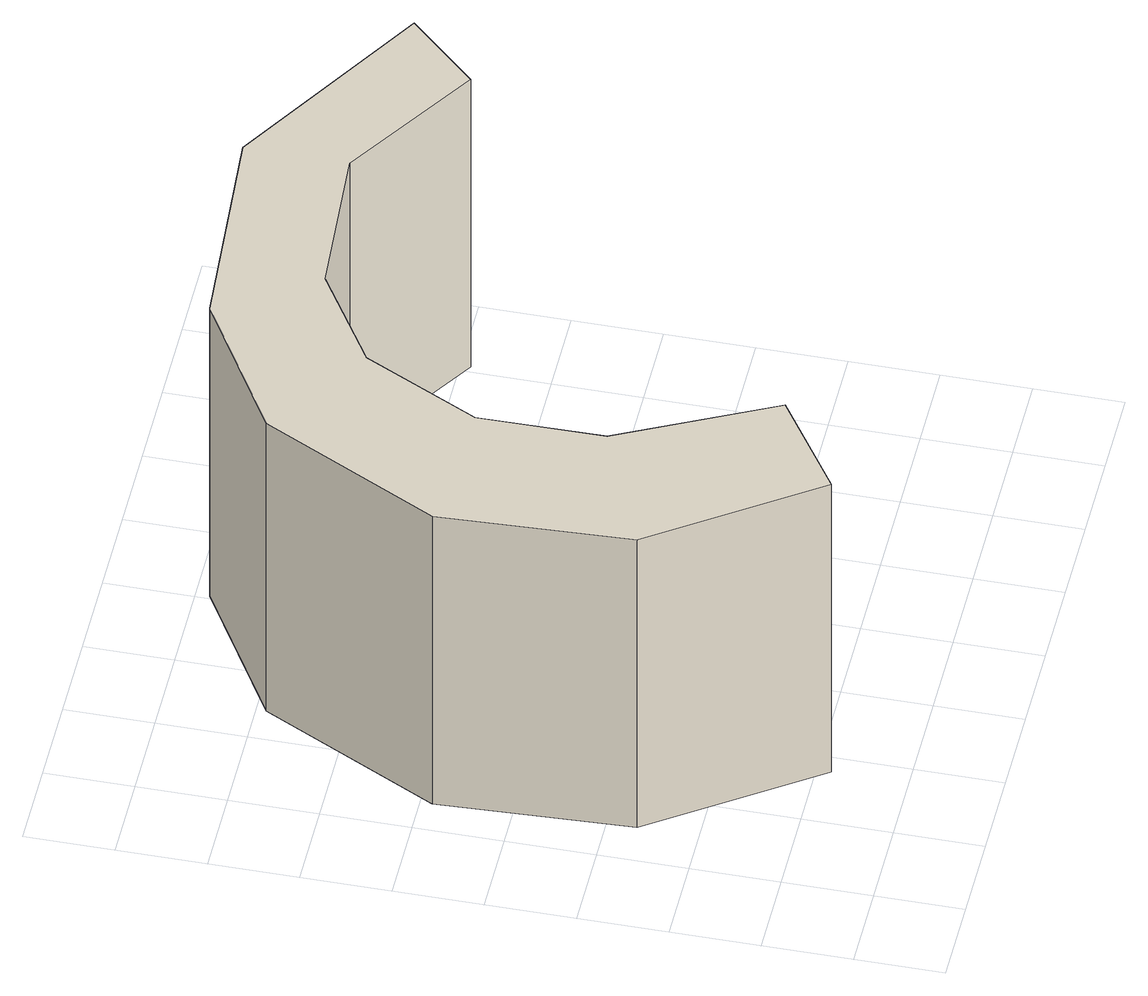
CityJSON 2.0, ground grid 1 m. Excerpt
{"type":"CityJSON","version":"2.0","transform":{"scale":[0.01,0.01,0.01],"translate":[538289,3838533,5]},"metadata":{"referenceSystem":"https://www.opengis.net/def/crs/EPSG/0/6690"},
"CityObjects":{
"building1":{"type":"Building","attributes":{"class":"3003","measuredHeight":4.2,"BuildingDetailAttribute.specifiedBuildingCoverageRate":0.6,"BuildingDetailAttribute.surveyYear":2017,"BuildingIDAttribute.prefecture":"27","BuildingIDAttribute.city":"27113"},"geometry":[{"type":"Solid","lod":"1","boundaries":[[[[0,1,2,3,4,5,6,7,8,9,10,11,12,13]],[[12,14,15,13]],[[11,16,14,12]],[[10,17,16,11]],[[9,18,17,10]],[[8,19,18,9]],[[7,20,19,8]],[[6,21,20,7]],[[5,22,21,6]],[[4,23,22,5]],[[3,24,23,4]],[[2,25,24,3]],[[1,26,25,2]],[[0,27,26,1]],[[13,15,27,0]],[[14,16,17,18,19,20,21,22,23,24,25,26,27,15]]]]}]}
},
"vertices":[
[51,267,2],[41,487,2],[144,689,2],[305,785,2],[555,803,2],[781,666,2],[708,589,2],[555,687,2],[375,675,2],[266,607,2],[200,475,2],[201,332,2],[288,158,2],[178,84,2],[288,158,421],[178,84,421],[201,332,421],[200,475,421],[266,607,421],[375,675,421],[555,687,421],[708,589,421],[781,666,421],[555,803,421],[305,785,421],[144,689,421],[41,487,421],[51,267,421]
]}
